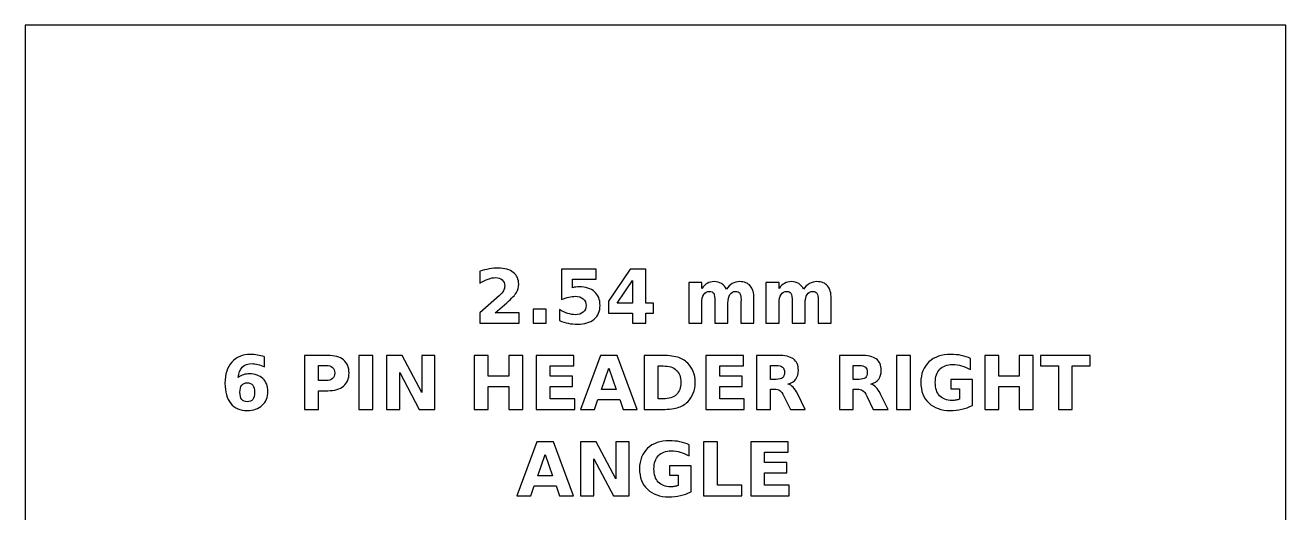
# Model space of a CAD drawing. Header units: centimetres. Extents: x -11.7 to -9.3, y -16.05 to -13.65.
# Drawn here: x -11.7 to -9.3, y -14.578 to -13.65 of the extents above; entities that cross this region are included whole.
import ezdxf

# ---------------------------------------------------------------- set-up
doc = ezdxf.new("R2010")
doc.units = ezdxf.units.CM
doc.header["$MEASUREMENT"] = 0
doc.layers.add('Layer 1', color=7, linetype='Continuous')

msp = doc.modelspace()

# ---------------------------------------------------------------- linework, layer by layer
at = {"layer": 'Layer 1', "color": 7}
msp.add_lwpolyline([(-11.7, -16.05), (-9.3, -16.05), (-9.3, -13.65), (-11.7, -13.65), (-11.7, -16.05)], close=True, dxfattribs=at)
at = {"layer": 'Layer 1', "color": 250}
for points, knots in [([(-10.80503, -14.19727), (-10.80503, -14.19727), (-10.75975, -14.19727), (-10.75975, -14.19727), (-10.75975, -14.19727), (-10.75975, -14.19727), (-10.75975, -14.21677), (-10.75975, -14.21677), (-10.75975, -14.21677), (-10.75975, -14.21677), (-10.83452, -14.21677), (-10.83452, -14.21677), (-10.83452, -14.21677), (-10.83452, -14.21677), (-10.83452, -14.19727), (-10.83452, -14.19727), (-10.83452, -14.19727), (-10.83452, -14.19727), (-10.79696, -14.16414), (-10.79696, -14.16414), (-10.79696, -14.16414), (-10.7936, -14.1611), (-10.79113, -14.15814), (-10.78953, -14.15525), (-10.78953, -14.15525), (-10.78791, -14.15235), (-10.78711, -14.14934), (-10.78711, -14.14621), (-10.78711, -14.14621), (-10.78711, -14.14139), (-10.78873, -14.13751), (-10.79197, -14.13457), (-10.79197, -14.13457), (-10.7952, -14.13163), (-10.7995, -14.13018), (-10.80489, -14.13018), (-10.80489, -14.13018), (-10.80902, -14.13018), (-10.81354, -14.13107), (-10.81846, -14.13283), (-10.81846, -14.13283), (-10.82337, -14.1346), (-10.82864, -14.13723), (-10.83424, -14.14071), (-10.83424, -14.14071), (-10.83424, -14.14071), (-10.83424, -14.11811), (-10.83424, -14.11811), (-10.83424, -14.11811), (-10.82826, -14.11614), (-10.82236, -14.11463), (-10.81653, -14.1136), (-10.81653, -14.1136), (-10.81069, -14.11256), (-10.80498, -14.11204), (-10.79936, -14.11204), (-10.79936, -14.11204), (-10.78706, -14.11204), (-10.77749, -14.11475), (-10.77067, -14.12018), (-10.77067, -14.12018), (-10.76385, -14.12559), (-10.76044, -14.13314), (-10.76044, -14.14285), (-10.76044, -14.14285), (-10.76044, -14.14845), (-10.76189, -14.15367), (-10.76479, -14.15852), (-10.76479, -14.15852), (-10.76768, -14.16336), (-10.77377, -14.16985), (-10.78304, -14.17799), (-10.78304, -14.17799), (-10.78304, -14.17799), (-10.80503, -14.19727), (-10.80503, -14.19727)], [0, 0, 0, 0, 0.0526316, 0.0526316, 0.0526316, 0.0526316, 0.1052632, 0.1052632, 0.1052632, 0.1052632, 0.1578947, 0.1578947, 0.1578947, 0.1578947, 0.2105263, 0.2105263, 0.2105263, 0.2105263, 0.2631579, 0.2631579, 0.2631579, 0.2631579, 0.3157895, 0.3157895, 0.3157895, 0.3157895, 0.3684211, 0.3684211, 0.3684211, 0.3684211, 0.4210526, 0.4210526, 0.4210526, 0.4210526, 0.4736842, 0.4736842, 0.4736842, 0.4736842, 0.5263158, 0.5263158, 0.5263158, 0.5263158, 0.5789474, 0.5789474, 0.5789474, 0.5789474, 0.6315789, 0.6315789, 0.6315789, 0.6315789, 0.6842105, 0.6842105, 0.6842105, 0.6842105, 0.7368421, 0.7368421, 0.7368421, 0.7368421, 0.7894737, 0.7894737, 0.7894737, 0.7894737, 0.8421053, 0.8421053, 0.8421053, 0.8421053, 0.8947368, 0.8947368, 0.8947368, 0.8947368, 0.9473684, 0.9473684, 0.9473684, 0.9473684, 1, 1, 1, 1]), ([(-10.67894, -14.1139), (-10.67894, -14.1139), (-10.613, -14.1139), (-10.613, -14.1139), (-10.613, -14.1139), (-10.613, -14.1139), (-10.613, -14.1334), (-10.613, -14.1334), (-10.613, -14.1334), (-10.613, -14.1334), (-10.6578, -14.1334), (-10.6578, -14.1334), (-10.6578, -14.1334), (-10.6578, -14.1334), (-10.6578, -14.14932), (-10.6578, -14.14932), (-10.6578, -14.14932), (-10.65578, -14.14878), (-10.65375, -14.14836), (-10.65171, -14.14805), (-10.65171, -14.14805), (-10.64966, -14.14774), (-10.64752, -14.1476), (-10.64533, -14.1476), (-10.64533, -14.1476), (-10.63278, -14.1476), (-10.62302, -14.15073), (-10.61603, -14.15701), (-10.61603, -14.15701), (-10.60905, -14.16327), (-10.60557, -14.17201), (-10.60557, -14.18321), (-10.60557, -14.18321), (-10.60557, -14.19433), (-10.60938, -14.20304), (-10.61697, -14.20934), (-10.61697, -14.20934), (-10.62457, -14.21562), (-10.63513, -14.21877), (-10.64863, -14.21877), (-10.64863, -14.21877), (-10.65446, -14.21877), (-10.66025, -14.2182), (-10.66596, -14.21708), (-10.66596, -14.21708), (-10.67168, -14.21595), (-10.67737, -14.21425), (-10.68301, -14.21195), (-10.68301, -14.21195), (-10.68301, -14.21195), (-10.68301, -14.19106), (-10.68301, -14.19106), (-10.68301, -14.19106), (-10.67741, -14.19429), (-10.6721, -14.19669), (-10.66707, -14.19828), (-10.66707, -14.19828), (-10.66203, -14.19991), (-10.65728, -14.20071), (-10.65284, -14.20071), (-10.65284, -14.20071), (-10.64639, -14.20071), (-10.64134, -14.19913), (-10.63764, -14.19598), (-10.63764, -14.19598), (-10.63395, -14.19285), (-10.63209, -14.1886), (-10.63209, -14.18321), (-10.63209, -14.18321), (-10.63209, -14.1778), (-10.63395, -14.17354), (-10.63764, -14.17042), (-10.63764, -14.17042), (-10.64134, -14.16729), (-10.64639, -14.16574), (-10.65284, -14.16574), (-10.65284, -14.16574), (-10.65665, -14.16574), (-10.66072, -14.16623), (-10.66502, -14.16722), (-10.66502, -14.16722), (-10.66935, -14.1682), (-10.67398, -14.16973), (-10.67894, -14.1718), (-10.67894, -14.1718), (-10.67894, -14.1718), (-10.67894, -14.1139), (-10.67894, -14.1139)], [0, 0, 0, 0, 0.0454545, 0.0454545, 0.0454545, 0.0454545, 0.0909091, 0.0909091, 0.0909091, 0.0909091, 0.1363636, 0.1363636, 0.1363636, 0.1363636, 0.1818182, 0.1818182, 0.1818182, 0.1818182, 0.2272727, 0.2272727, 0.2272727, 0.2272727, 0.2727273, 0.2727273, 0.2727273, 0.2727273, 0.3181818, 0.3181818, 0.3181818, 0.3181818, 0.3636364, 0.3636364, 0.3636364, 0.3636364, 0.4090909, 0.4090909, 0.4090909, 0.4090909, 0.4545455, 0.4545455, 0.4545455, 0.4545455, 0.5, 0.5, 0.5, 0.5, 0.5454545, 0.5454545, 0.5454545, 0.5454545, 0.5909091, 0.5909091, 0.5909091, 0.5909091, 0.6363636, 0.6363636, 0.6363636, 0.6363636, 0.6818182, 0.6818182, 0.6818182, 0.6818182, 0.7272727, 0.7272727, 0.7272727, 0.7272727, 0.7727273, 0.7727273, 0.7727273, 0.7727273, 0.8181818, 0.8181818, 0.8181818, 0.8181818, 0.8636364, 0.8636364, 0.8636364, 0.8636364, 0.9090909, 0.9090909, 0.9090909, 0.9090909, 0.9545455, 0.9545455, 0.9545455, 0.9545455, 1, 1, 1, 1]), ([(-10.54816, -14.1139), (-10.54816, -14.1139), (-10.51866, -14.1139), (-10.51866, -14.1139), (-10.51866, -14.1139), (-10.51866, -14.1139), (-10.51866, -14.17881), (-10.51866, -14.17881), (-10.51866, -14.17881), (-10.51866, -14.17881), (-10.50399, -14.17881), (-10.50399, -14.17881), (-10.50399, -14.17881), (-10.50399, -14.17881), (-10.50399, -14.19803), (-10.50399, -14.19803), (-10.50399, -14.19803), (-10.50399, -14.19803), (-10.51866, -14.19803), (-10.51866, -14.19803), (-10.51866, -14.19803), (-10.51866, -14.19803), (-10.51866, -14.21677), (-10.51866, -14.21677), (-10.51866, -14.21677), (-10.51866, -14.21677), (-10.54373, -14.21677), (-10.54373, -14.21677), (-10.54373, -14.21677), (-10.54373, -14.21677), (-10.54373, -14.19803), (-10.54373, -14.19803), (-10.54373, -14.19803), (-10.54373, -14.19803), (-10.58936, -14.19803), (-10.58936, -14.19803), (-10.58936, -14.19803), (-10.58936, -14.19803), (-10.58936, -14.17528), (-10.58936, -14.17528), (-10.58936, -14.17528), (-10.58936, -14.17528), (-10.54816, -14.1139), (-10.54816, -14.1139)], [0, 0, 0, 0, 0.0909091, 0.0909091, 0.0909091, 0.0909091, 0.1818182, 0.1818182, 0.1818182, 0.1818182, 0.2727273, 0.2727273, 0.2727273, 0.2727273, 0.3636364, 0.3636364, 0.3636364, 0.3636364, 0.4545455, 0.4545455, 0.4545455, 0.4545455, 0.5454545, 0.5454545, 0.5454545, 0.5454545, 0.6363636, 0.6363636, 0.6363636, 0.6363636, 0.7272727, 0.7272727, 0.7272727, 0.7272727, 0.8181818, 0.8181818, 0.8181818, 0.8181818, 0.9090909, 0.9090909, 0.9090909, 0.9090909, 1, 1, 1, 1]), ([(-10.54373, -14.13575), (-10.54373, -14.13575), (-10.57283, -14.17881), (-10.57283, -14.17881), (-10.57283, -14.17881), (-10.57283, -14.17881), (-10.54373, -14.17881), (-10.54373, -14.17881), (-10.54373, -14.17881), (-10.54373, -14.17881), (-10.54373, -14.13575), (-10.54373, -14.13575)], [0, 0, 0, 0, 0.3333333, 0.3333333, 0.3333333, 0.3333333, 0.6666667, 0.6666667, 0.6666667, 0.6666667, 1, 1, 1, 1]), ([(-10.36502, -14.15242), (-10.36189, -14.14765), (-10.3582, -14.144), (-10.35389, -14.14151), (-10.35389, -14.14151), (-10.34959, -14.13899), (-10.34489, -14.13775), (-10.33974, -14.13775), (-10.33974, -14.13775), (-10.33087, -14.13775), (-10.32412, -14.14048), (-10.31949, -14.14596), (-10.31949, -14.14596), (-10.31485, -14.15141), (-10.31252, -14.15936), (-10.31252, -14.16978), (-10.31252, -14.16978), (-10.31252, -14.16978), (-10.31252, -14.21677), (-10.31252, -14.21677), (-10.31252, -14.21677), (-10.31252, -14.21677), (-10.33734, -14.21677), (-10.33734, -14.21677), (-10.33734, -14.21677), (-10.33734, -14.21677), (-10.33734, -14.17653), (-10.33734, -14.17653), (-10.33734, -14.17653), (-10.33729, -14.17594), (-10.33727, -14.17533), (-10.33724, -14.17467), (-10.33724, -14.17467), (-10.33722, -14.17404), (-10.3372, -14.17312), (-10.3372, -14.17192), (-10.3372, -14.17192), (-10.3372, -14.16646), (-10.33799, -14.16249), (-10.33962, -14.16004), (-10.33962, -14.16004), (-10.34122, -14.15757), (-10.3438, -14.15635), (-10.34738, -14.15635), (-10.34738, -14.15635), (-10.35208, -14.15635), (-10.35568, -14.15828), (-10.35824, -14.16214), (-10.35824, -14.16214), (-10.36078, -14.16599), (-10.3621, -14.17157), (-10.3622, -14.17888), (-10.3622, -14.17888), (-10.3622, -14.17888), (-10.3622, -14.21677), (-10.3622, -14.21677), (-10.3622, -14.21677), (-10.3622, -14.21677), (-10.38701, -14.21677), (-10.38701, -14.21677), (-10.38701, -14.21677), (-10.38701, -14.21677), (-10.38701, -14.17653), (-10.38701, -14.17653), (-10.38701, -14.17653), (-10.38701, -14.16799), (-10.38774, -14.16249), (-10.38922, -14.16004), (-10.38922, -14.16004), (-10.39068, -14.15757), (-10.39329, -14.15635), (-10.39705, -14.15635), (-10.39705, -14.15635), (-10.4018, -14.15635), (-10.40545, -14.1583), (-10.40801, -14.16218), (-10.40801, -14.16218), (-10.41057, -14.16606), (-10.41187, -14.17159), (-10.41187, -14.17881), (-10.41187, -14.17881), (-10.41187, -14.17881), (-10.41187, -14.21677), (-10.41187, -14.21677), (-10.41187, -14.21677), (-10.41187, -14.21677), (-10.43668, -14.21677), (-10.43668, -14.21677), (-10.43668, -14.21677), (-10.43668, -14.21677), (-10.43668, -14.13961), (-10.43668, -14.13961), (-10.43668, -14.13961), (-10.43668, -14.13961), (-10.41187, -14.13961), (-10.41187, -14.13961), (-10.41187, -14.13961), (-10.41187, -14.13961), (-10.41187, -14.15092), (-10.41187, -14.15092), (-10.41187, -14.15092), (-10.40883, -14.14654), (-10.40535, -14.14328), (-10.40142, -14.14106), (-10.40142, -14.14106), (-10.3975, -14.13885), (-10.39317, -14.13775), (-10.38844, -14.13775), (-10.38844, -14.13775), (-10.38313, -14.13775), (-10.3784, -14.13904), (-10.37433, -14.14161), (-10.37433, -14.14161), (-10.37024, -14.14419), (-10.36713, -14.14779), (-10.36502, -14.15242)], [0, 0, 0, 0, 0.0344828, 0.0344828, 0.0344828, 0.0344828, 0.0689655, 0.0689655, 0.0689655, 0.0689655, 0.1034483, 0.1034483, 0.1034483, 0.1034483, 0.137931, 0.137931, 0.137931, 0.137931, 0.1724138, 0.1724138, 0.1724138, 0.1724138, 0.2068966, 0.2068966, 0.2068966, 0.2068966, 0.2413793, 0.2413793, 0.2413793, 0.2413793, 0.2758621, 0.2758621, 0.2758621, 0.2758621, 0.3103448, 0.3103448, 0.3103448, 0.3103448, 0.3448276, 0.3448276, 0.3448276, 0.3448276, 0.3793103, 0.3793103, 0.3793103, 0.3793103, 0.4137931, 0.4137931, 0.4137931, 0.4137931, 0.4482759, 0.4482759, 0.4482759, 0.4482759, 0.4827586, 0.4827586, 0.4827586, 0.4827586, 0.5172414, 0.5172414, 0.5172414, 0.5172414, 0.5517241, 0.5517241, 0.5517241, 0.5517241, 0.5862069, 0.5862069, 0.5862069, 0.5862069, 0.6206897, 0.6206897, 0.6206897, 0.6206897, 0.6551724, 0.6551724, 0.6551724, 0.6551724, 0.6896552, 0.6896552, 0.6896552, 0.6896552, 0.7241379, 0.7241379, 0.7241379, 0.7241379, 0.7586207, 0.7586207, 0.7586207, 0.7586207, 0.7931034, 0.7931034, 0.7931034, 0.7931034, 0.8275862, 0.8275862, 0.8275862, 0.8275862, 0.862069, 0.862069, 0.862069, 0.862069, 0.8965517, 0.8965517, 0.8965517, 0.8965517, 0.9310345, 0.9310345, 0.9310345, 0.9310345, 0.9655172, 0.9655172, 0.9655172, 0.9655172, 1, 1, 1, 1]), ([(-10.21798, -14.15242), (-10.21485, -14.14765), (-10.21116, -14.144), (-10.20685, -14.14151), (-10.20685, -14.14151), (-10.20255, -14.13899), (-10.19785, -14.13775), (-10.1927, -14.13775), (-10.1927, -14.13775), (-10.18383, -14.13775), (-10.17708, -14.14048), (-10.17245, -14.14596), (-10.17245, -14.14596), (-10.16781, -14.15141), (-10.16548, -14.15936), (-10.16548, -14.16978), (-10.16548, -14.16978), (-10.16548, -14.16978), (-10.16548, -14.21677), (-10.16548, -14.21677), (-10.16548, -14.21677), (-10.16548, -14.21677), (-10.1903, -14.21677), (-10.1903, -14.21677), (-10.1903, -14.21677), (-10.1903, -14.21677), (-10.1903, -14.17653), (-10.1903, -14.17653), (-10.1903, -14.17653), (-10.19025, -14.17594), (-10.19023, -14.17533), (-10.1902, -14.17467), (-10.1902, -14.17467), (-10.19018, -14.17404), (-10.19016, -14.17312), (-10.19016, -14.17192), (-10.19016, -14.17192), (-10.19016, -14.16646), (-10.19095, -14.16249), (-10.19258, -14.16004), (-10.19258, -14.16004), (-10.19418, -14.15757), (-10.19676, -14.15635), (-10.20034, -14.15635), (-10.20034, -14.15635), (-10.20504, -14.15635), (-10.20864, -14.15828), (-10.2112, -14.16214), (-10.2112, -14.16214), (-10.21374, -14.16599), (-10.21506, -14.17157), (-10.21516, -14.17888), (-10.21516, -14.17888), (-10.21516, -14.17888), (-10.21516, -14.21677), (-10.21516, -14.21677), (-10.21516, -14.21677), (-10.21516, -14.21677), (-10.23997, -14.21677), (-10.23997, -14.21677), (-10.23997, -14.21677), (-10.23997, -14.21677), (-10.23997, -14.17653), (-10.23997, -14.17653), (-10.23997, -14.17653), (-10.23997, -14.16799), (-10.2407, -14.16249), (-10.24218, -14.16004), (-10.24218, -14.16004), (-10.24364, -14.15757), (-10.24625, -14.15635), (-10.25001, -14.15635), (-10.25001, -14.15635), (-10.25476, -14.15635), (-10.25841, -14.1583), (-10.26097, -14.16218), (-10.26097, -14.16218), (-10.26353, -14.16606), (-10.26483, -14.17159), (-10.26483, -14.17881), (-10.26483, -14.17881), (-10.26483, -14.17881), (-10.26483, -14.21677), (-10.26483, -14.21677), (-10.26483, -14.21677), (-10.26483, -14.21677), (-10.28964, -14.21677), (-10.28964, -14.21677), (-10.28964, -14.21677), (-10.28964, -14.21677), (-10.28964, -14.13961), (-10.28964, -14.13961), (-10.28964, -14.13961), (-10.28964, -14.13961), (-10.26483, -14.13961), (-10.26483, -14.13961), (-10.26483, -14.13961), (-10.26483, -14.13961), (-10.26483, -14.15092), (-10.26483, -14.15092), (-10.26483, -14.15092), (-10.26179, -14.14654), (-10.25831, -14.14328), (-10.25438, -14.14106), (-10.25438, -14.14106), (-10.25046, -14.13885), (-10.24613, -14.13775), (-10.2414, -14.13775), (-10.2414, -14.13775), (-10.23609, -14.13775), (-10.23136, -14.13904), (-10.22729, -14.14161), (-10.22729, -14.14161), (-10.2232, -14.14419), (-10.22009, -14.14779), (-10.21798, -14.15242)], [0, 0, 0, 0, 0.0344828, 0.0344828, 0.0344828, 0.0344828, 0.0689655, 0.0689655, 0.0689655, 0.0689655, 0.1034483, 0.1034483, 0.1034483, 0.1034483, 0.137931, 0.137931, 0.137931, 0.137931, 0.1724138, 0.1724138, 0.1724138, 0.1724138, 0.2068966, 0.2068966, 0.2068966, 0.2068966, 0.2413793, 0.2413793, 0.2413793, 0.2413793, 0.2758621, 0.2758621, 0.2758621, 0.2758621, 0.3103448, 0.3103448, 0.3103448, 0.3103448, 0.3448276, 0.3448276, 0.3448276, 0.3448276, 0.3793103, 0.3793103, 0.3793103, 0.3793103, 0.4137931, 0.4137931, 0.4137931, 0.4137931, 0.4482759, 0.4482759, 0.4482759, 0.4482759, 0.4827586, 0.4827586, 0.4827586, 0.4827586, 0.5172414, 0.5172414, 0.5172414, 0.5172414, 0.5517241, 0.5517241, 0.5517241, 0.5517241, 0.5862069, 0.5862069, 0.5862069, 0.5862069, 0.6206897, 0.6206897, 0.6206897, 0.6206897, 0.6551724, 0.6551724, 0.6551724, 0.6551724, 0.6896552, 0.6896552, 0.6896552, 0.6896552, 0.7241379, 0.7241379, 0.7241379, 0.7241379, 0.7586207, 0.7586207, 0.7586207, 0.7586207, 0.7931034, 0.7931034, 0.7931034, 0.7931034, 0.8275862, 0.8275862, 0.8275862, 0.8275862, 0.862069, 0.862069, 0.862069, 0.862069, 0.8965517, 0.8965517, 0.8965517, 0.8965517, 0.9310345, 0.9310345, 0.9310345, 0.9310345, 0.9655172, 0.9655172, 0.9655172, 0.9655172, 1, 1, 1, 1]), ([(-10.73311, -14.1901), (-10.73311, -14.1901), (-10.70829, -14.1901), (-10.70829, -14.1901), (-10.70829, -14.1901), (-10.70829, -14.1901), (-10.70829, -14.21677), (-10.70829, -14.21677), (-10.70829, -14.21677), (-10.70829, -14.21677), (-10.73311, -14.21677), (-10.73311, -14.21677), (-10.73311, -14.21677), (-10.73311, -14.21677), (-10.73311, -14.1901), (-10.73311, -14.1901)], [0, 0, 0, 0, 0.25, 0.25, 0.25, 0.25, 0.5, 0.5, 0.5, 0.5, 0.75, 0.75, 0.75, 0.75, 1, 1, 1, 1]), ([(-11.24455, -14.28083), (-11.24455, -14.28083), (-11.24455, -14.29986), (-11.24455, -14.29986), (-11.24455, -14.29986), (-11.24892, -14.29779), (-11.25301, -14.29626), (-11.25687, -14.29527), (-11.25687, -14.29527), (-11.26073, -14.29428), (-11.26451, -14.29379), (-11.26818, -14.29379), (-11.26818, -14.29379), (-11.27609, -14.29379), (-11.28222, -14.29598), (-11.28664, -14.30038), (-11.28664, -14.30038), (-11.29104, -14.30475), (-11.29363, -14.31126), (-11.29436, -14.3199), (-11.29436, -14.3199), (-11.29133, -14.31766), (-11.28803, -14.31597), (-11.2845, -14.31484), (-11.2845, -14.31484), (-11.28098, -14.31371), (-11.27712, -14.31315), (-11.27293, -14.31315), (-11.27293, -14.31315), (-11.26242, -14.31315), (-11.25393, -14.31623), (-11.24749, -14.32239), (-11.24749, -14.32239), (-11.24102, -14.32853), (-11.2378, -14.33659), (-11.2378, -14.34657), (-11.2378, -14.34657), (-11.2378, -14.3576), (-11.2414, -14.36642), (-11.24862, -14.37307), (-11.24862, -14.37307), (-11.25581, -14.3797), (-11.2655, -14.38302), (-11.27761, -14.38302), (-11.27761, -14.38302), (-11.29097, -14.38302), (-11.30132, -14.3785), (-11.30866, -14.36947), (-11.30866, -14.36947), (-11.31597, -14.36046), (-11.31964, -14.34765), (-11.31964, -14.33107), (-11.31964, -14.33107), (-11.31964, -14.31409), (-11.31536, -14.30073), (-11.3068, -14.29102), (-11.3068, -14.29102), (-11.29822, -14.2813), (-11.28648, -14.27643), (-11.27155, -14.27643), (-11.27155, -14.27643), (-11.26682, -14.27643), (-11.26223, -14.27681), (-11.25776, -14.27754), (-11.25776, -14.27754), (-11.25332, -14.27827), (-11.24892, -14.27937), (-11.24455, -14.28083)], [0, 0, 0, 0, 0.0588235, 0.0588235, 0.0588235, 0.0588235, 0.1176471, 0.1176471, 0.1176471, 0.1176471, 0.1764706, 0.1764706, 0.1764706, 0.1764706, 0.2352941, 0.2352941, 0.2352941, 0.2352941, 0.2941176, 0.2941176, 0.2941176, 0.2941176, 0.3529412, 0.3529412, 0.3529412, 0.3529412, 0.4117647, 0.4117647, 0.4117647, 0.4117647, 0.4705882, 0.4705882, 0.4705882, 0.4705882, 0.5294118, 0.5294118, 0.5294118, 0.5294118, 0.5882353, 0.5882353, 0.5882353, 0.5882353, 0.6470588, 0.6470588, 0.6470588, 0.6470588, 0.7058824, 0.7058824, 0.7058824, 0.7058824, 0.7647059, 0.7647059, 0.7647059, 0.7647059, 0.8235294, 0.8235294, 0.8235294, 0.8235294, 0.8823529, 0.8823529, 0.8823529, 0.8823529, 0.9411765, 0.9411765, 0.9411765, 0.9411765, 1, 1, 1, 1]), ([(-11.16811, -14.27815), (-11.16811, -14.27815), (-11.12409, -14.27815), (-11.12409, -14.27815), (-11.12409, -14.27815), (-11.11099, -14.27815), (-11.10094, -14.28107), (-11.09393, -14.28688), (-11.09393, -14.28688), (-11.08693, -14.29269), (-11.08342, -14.30096), (-11.08342, -14.31171), (-11.08342, -14.31171), (-11.08342, -14.32248), (-11.08693, -14.33078), (-11.09393, -14.33659), (-11.09393, -14.33659), (-11.10094, -14.3424), (-11.11099, -14.34532), (-11.12409, -14.34532), (-11.12409, -14.34532), (-11.12409, -14.34532), (-11.14158, -14.34532), (-11.14158, -14.34532), (-11.14158, -14.34532), (-11.14158, -14.34532), (-11.14158, -14.38102), (-11.14158, -14.38102), (-11.14158, -14.38102), (-11.14158, -14.38102), (-11.16811, -14.38102), (-11.16811, -14.38102), (-11.16811, -14.38102), (-11.16811, -14.38102), (-11.16811, -14.27815), (-11.16811, -14.27815)], [0, 0, 0, 0, 0.1111111, 0.1111111, 0.1111111, 0.1111111, 0.2222222, 0.2222222, 0.2222222, 0.2222222, 0.3333333, 0.3333333, 0.3333333, 0.3333333, 0.4444444, 0.4444444, 0.4444444, 0.4444444, 0.5555556, 0.5555556, 0.5555556, 0.5555556, 0.6666667, 0.6666667, 0.6666667, 0.6666667, 0.7777778, 0.7777778, 0.7777778, 0.7777778, 0.8888889, 0.8888889, 0.8888889, 0.8888889, 1, 1, 1, 1]), ([(-11.0647, -14.27815), (-11.0647, -14.27815), (-11.03817, -14.27815), (-11.03817, -14.27815), (-11.03817, -14.27815), (-11.03817, -14.27815), (-11.03817, -14.38102), (-11.03817, -14.38102), (-11.03817, -14.38102), (-11.03817, -14.38102), (-11.0647, -14.38102), (-11.0647, -14.38102), (-11.0647, -14.38102), (-11.0647, -14.38102), (-11.0647, -14.27815), (-11.0647, -14.27815)], [0, 0, 0, 0, 0.25, 0.25, 0.25, 0.25, 0.5, 0.5, 0.5, 0.5, 0.75, 0.75, 0.75, 0.75, 1, 1, 1, 1]), ([(-11.01221, -14.27815), (-11.01221, -14.27815), (-10.98258, -14.27815), (-10.98258, -14.27815), (-10.98258, -14.27815), (-10.98258, -14.27815), (-10.94516, -14.34871), (-10.94516, -14.34871), (-10.94516, -14.34871), (-10.94516, -14.34871), (-10.94516, -14.27815), (-10.94516, -14.27815), (-10.94516, -14.27815), (-10.94516, -14.27815), (-10.92002, -14.27815), (-10.92002, -14.27815), (-10.92002, -14.27815), (-10.92002, -14.27815), (-10.92002, -14.38102), (-10.92002, -14.38102), (-10.92002, -14.38102), (-10.92002, -14.38102), (-10.94965, -14.38102), (-10.94965, -14.38102), (-10.94965, -14.38102), (-10.94965, -14.38102), (-10.98707, -14.31046), (-10.98707, -14.31046), (-10.98707, -14.31046), (-10.98707, -14.31046), (-10.98707, -14.38102), (-10.98707, -14.38102), (-10.98707, -14.38102), (-10.98707, -14.38102), (-11.01221, -14.38102), (-11.01221, -14.38102), (-11.01221, -14.38102), (-11.01221, -14.38102), (-11.01221, -14.27815), (-11.01221, -14.27815)], [0, 0, 0, 0, 0.1, 0.1, 0.1, 0.1, 0.2, 0.2, 0.2, 0.2, 0.3, 0.3, 0.3, 0.3, 0.4, 0.4, 0.4, 0.4, 0.5, 0.5, 0.5, 0.5, 0.6, 0.6, 0.6, 0.6, 0.7, 0.7, 0.7, 0.7, 0.8, 0.8, 0.8, 0.8, 0.9, 0.9, 0.9, 0.9, 1, 1, 1, 1]), ([(-10.84499, -14.27815), (-10.84499, -14.27815), (-10.81846, -14.27815), (-10.81846, -14.27815), (-10.81846, -14.27815), (-10.81846, -14.27815), (-10.81846, -14.31736), (-10.81846, -14.31736), (-10.81846, -14.31736), (-10.81846, -14.31736), (-10.77933, -14.31736), (-10.77933, -14.31736), (-10.77933, -14.31736), (-10.77933, -14.31736), (-10.77933, -14.27815), (-10.77933, -14.27815), (-10.77933, -14.27815), (-10.77933, -14.27815), (-10.7528, -14.27815), (-10.7528, -14.27815), (-10.7528, -14.27815), (-10.7528, -14.27815), (-10.7528, -14.38102), (-10.7528, -14.38102), (-10.7528, -14.38102), (-10.7528, -14.38102), (-10.77933, -14.38102), (-10.77933, -14.38102), (-10.77933, -14.38102), (-10.77933, -14.38102), (-10.77933, -14.33742), (-10.77933, -14.33742), (-10.77933, -14.33742), (-10.77933, -14.33742), (-10.81846, -14.33742), (-10.81846, -14.33742), (-10.81846, -14.33742), (-10.81846, -14.33742), (-10.81846, -14.38102), (-10.81846, -14.38102), (-10.81846, -14.38102), (-10.81846, -14.38102), (-10.84499, -14.38102), (-10.84499, -14.38102), (-10.84499, -14.38102), (-10.84499, -14.38102), (-10.84499, -14.27815), (-10.84499, -14.27815)], [0, 0, 0, 0, 0.0833333, 0.0833333, 0.0833333, 0.0833333, 0.1666667, 0.1666667, 0.1666667, 0.1666667, 0.25, 0.25, 0.25, 0.25, 0.3333333, 0.3333333, 0.3333333, 0.3333333, 0.4166667, 0.4166667, 0.4166667, 0.4166667, 0.5, 0.5, 0.5, 0.5, 0.5833333, 0.5833333, 0.5833333, 0.5833333, 0.6666667, 0.6666667, 0.6666667, 0.6666667, 0.75, 0.75, 0.75, 0.75, 0.8333333, 0.8333333, 0.8333333, 0.8333333, 0.9166667, 0.9166667, 0.9166667, 0.9166667, 1, 1, 1, 1]), ([(-10.7269, -14.27815), (-10.7269, -14.27815), (-10.65531, -14.27815), (-10.65531, -14.27815), (-10.65531, -14.27815), (-10.65531, -14.27815), (-10.65531, -14.29821), (-10.65531, -14.29821), (-10.65531, -14.29821), (-10.65531, -14.29821), (-10.70037, -14.29821), (-10.70037, -14.29821), (-10.70037, -14.29821), (-10.70037, -14.29821), (-10.70037, -14.31736), (-10.70037, -14.31736), (-10.70037, -14.31736), (-10.70037, -14.31736), (-10.65802, -14.31736), (-10.65802, -14.31736), (-10.65802, -14.31736), (-10.65802, -14.31736), (-10.65802, -14.33742), (-10.65802, -14.33742), (-10.65802, -14.33742), (-10.65802, -14.33742), (-10.70037, -14.33742), (-10.70037, -14.33742), (-10.70037, -14.33742), (-10.70037, -14.33742), (-10.70037, -14.36096), (-10.70037, -14.36096), (-10.70037, -14.36096), (-10.70037, -14.36096), (-10.65381, -14.36096), (-10.65381, -14.36096), (-10.65381, -14.36096), (-10.65381, -14.36096), (-10.65381, -14.38102), (-10.65381, -14.38102), (-10.65381, -14.38102), (-10.65381, -14.38102), (-10.7269, -14.38102), (-10.7269, -14.38102), (-10.7269, -14.38102), (-10.7269, -14.38102), (-10.7269, -14.27815), (-10.7269, -14.27815)], [0, 0, 0, 0, 0.0833333, 0.0833333, 0.0833333, 0.0833333, 0.1666667, 0.1666667, 0.1666667, 0.1666667, 0.25, 0.25, 0.25, 0.25, 0.3333333, 0.3333333, 0.3333333, 0.3333333, 0.4166667, 0.4166667, 0.4166667, 0.4166667, 0.5, 0.5, 0.5, 0.5, 0.5833333, 0.5833333, 0.5833333, 0.5833333, 0.6666667, 0.6666667, 0.6666667, 0.6666667, 0.75, 0.75, 0.75, 0.75, 0.8333333, 0.8333333, 0.8333333, 0.8333333, 0.9166667, 0.9166667, 0.9166667, 0.9166667, 1, 1, 1, 1]), ([(-10.56808, -14.3623), (-10.56808, -14.3623), (-10.60957, -14.3623), (-10.60957, -14.3623), (-10.60957, -14.3623), (-10.60957, -14.3623), (-10.61611, -14.38102), (-10.61611, -14.38102), (-10.61611, -14.38102), (-10.61611, -14.38102), (-10.64278, -14.38102), (-10.64278, -14.38102), (-10.64278, -14.38102), (-10.64278, -14.38102), (-10.60468, -14.27815), (-10.60468, -14.27815), (-10.60468, -14.27815), (-10.60468, -14.27815), (-10.57305, -14.27815), (-10.57305, -14.27815), (-10.57305, -14.27815), (-10.57305, -14.27815), (-10.53495, -14.38102), (-10.53495, -14.38102), (-10.53495, -14.38102), (-10.53495, -14.38102), (-10.56162, -14.38102), (-10.56162, -14.38102), (-10.56162, -14.38102), (-10.56162, -14.38102), (-10.56808, -14.3623), (-10.56808, -14.3623)], [0, 0, 0, 0, 0.125, 0.125, 0.125, 0.125, 0.25, 0.25, 0.25, 0.25, 0.375, 0.375, 0.375, 0.375, 0.5, 0.5, 0.5, 0.5, 0.625, 0.625, 0.625, 0.625, 0.75, 0.75, 0.75, 0.75, 0.875, 0.875, 0.875, 0.875, 1, 1, 1, 1]), ([(-10.52128, -14.27815), (-10.52128, -14.27815), (-10.49329, -14.27815), (-10.49329, -14.27815), (-10.49329, -14.27815), (-10.47768, -14.27815), (-10.46606, -14.27926), (-10.45842, -14.28149), (-10.45842, -14.28149), (-10.45077, -14.28372), (-10.44421, -14.28749), (-10.43873, -14.29283), (-10.43873, -14.29283), (-10.43391, -14.29746), (-10.43034, -14.30282), (-10.42798, -14.30889), (-10.42798, -14.30889), (-10.42566, -14.31493), (-10.42448, -14.3218), (-10.42448, -14.32949), (-10.42448, -14.32949), (-10.42448, -14.33725), (-10.42566, -14.34417), (-10.42798, -14.35026), (-10.42798, -14.35026), (-10.43034, -14.35635), (-10.43391, -14.36171), (-10.43873, -14.36634), (-10.43873, -14.36634), (-10.44426, -14.37168), (-10.45087, -14.37545), (-10.45858, -14.37768), (-10.45858, -14.37768), (-10.4663, -14.37991), (-10.47787, -14.38102), (-10.49329, -14.38102), (-10.49329, -14.38102), (-10.49329, -14.38102), (-10.52128, -14.38102), (-10.52128, -14.38102), (-10.52128, -14.38102), (-10.52128, -14.38102), (-10.52128, -14.27815), (-10.52128, -14.27815)], [0, 0, 0, 0, 0.0909091, 0.0909091, 0.0909091, 0.0909091, 0.1818182, 0.1818182, 0.1818182, 0.1818182, 0.2727273, 0.2727273, 0.2727273, 0.2727273, 0.3636364, 0.3636364, 0.3636364, 0.3636364, 0.4545455, 0.4545455, 0.4545455, 0.4545455, 0.5454545, 0.5454545, 0.5454545, 0.5454545, 0.6363636, 0.6363636, 0.6363636, 0.6363636, 0.7272727, 0.7272727, 0.7272727, 0.7272727, 0.8181818, 0.8181818, 0.8181818, 0.8181818, 0.9090909, 0.9090909, 0.9090909, 0.9090909, 1, 1, 1, 1]), ([(-10.40416, -14.27815), (-10.40416, -14.27815), (-10.33257, -14.27815), (-10.33257, -14.27815), (-10.33257, -14.27815), (-10.33257, -14.27815), (-10.33257, -14.29821), (-10.33257, -14.29821), (-10.33257, -14.29821), (-10.33257, -14.29821), (-10.37763, -14.29821), (-10.37763, -14.29821), (-10.37763, -14.29821), (-10.37763, -14.29821), (-10.37763, -14.31736), (-10.37763, -14.31736), (-10.37763, -14.31736), (-10.37763, -14.31736), (-10.33528, -14.31736), (-10.33528, -14.31736), (-10.33528, -14.31736), (-10.33528, -14.31736), (-10.33528, -14.33742), (-10.33528, -14.33742), (-10.33528, -14.33742), (-10.33528, -14.33742), (-10.37763, -14.33742), (-10.37763, -14.33742), (-10.37763, -14.33742), (-10.37763, -14.33742), (-10.37763, -14.36096), (-10.37763, -14.36096), (-10.37763, -14.36096), (-10.37763, -14.36096), (-10.33107, -14.36096), (-10.33107, -14.36096), (-10.33107, -14.36096), (-10.33107, -14.36096), (-10.33107, -14.38102), (-10.33107, -14.38102), (-10.33107, -14.38102), (-10.33107, -14.38102), (-10.40416, -14.38102), (-10.40416, -14.38102), (-10.40416, -14.38102), (-10.40416, -14.38102), (-10.40416, -14.27815), (-10.40416, -14.27815)], [0, 0, 0, 0, 0.0833333, 0.0833333, 0.0833333, 0.0833333, 0.1666667, 0.1666667, 0.1666667, 0.1666667, 0.25, 0.25, 0.25, 0.25, 0.3333333, 0.3333333, 0.3333333, 0.3333333, 0.4166667, 0.4166667, 0.4166667, 0.4166667, 0.5, 0.5, 0.5, 0.5, 0.5833333, 0.5833333, 0.5833333, 0.5833333, 0.6666667, 0.6666667, 0.6666667, 0.6666667, 0.75, 0.75, 0.75, 0.75, 0.8333333, 0.8333333, 0.8333333, 0.8333333, 0.9166667, 0.9166667, 0.9166667, 0.9166667, 1, 1, 1, 1]), ([(-10.28123, -14.3421), (-10.28123, -14.3421), (-10.28123, -14.38102), (-10.28123, -14.38102), (-10.28123, -14.38102), (-10.28123, -14.38102), (-10.30776, -14.38102), (-10.30776, -14.38102), (-10.30776, -14.38102), (-10.30776, -14.38102), (-10.30776, -14.27815), (-10.30776, -14.27815), (-10.30776, -14.27815), (-10.30776, -14.27815), (-10.26724, -14.27815), (-10.26724, -14.27815), (-10.26724, -14.27815), (-10.25369, -14.27815), (-10.24374, -14.28043), (-10.23744, -14.28497), (-10.23744, -14.28497), (-10.23112, -14.28951), (-10.22796, -14.29671), (-10.22796, -14.30654), (-10.22796, -14.30654), (-10.22796, -14.31333), (-10.22961, -14.31893), (-10.23288, -14.32328), (-10.23288, -14.32328), (-10.23617, -14.32766), (-10.24113, -14.33088), (-10.24774, -14.33293), (-10.24774, -14.33293), (-10.24412, -14.33377), (-10.24085, -14.33563), (-10.23798, -14.33855), (-10.23798, -14.33855), (-10.23511, -14.34146), (-10.23222, -14.34588), (-10.22928, -14.35181), (-10.22928, -14.35181), (-10.22928, -14.35181), (-10.21486, -14.38102), (-10.21486, -14.38102), (-10.21486, -14.38102), (-10.21486, -14.38102), (-10.24313, -14.38102), (-10.24313, -14.38102), (-10.24313, -14.38102), (-10.24313, -14.38102), (-10.25567, -14.35546), (-10.25567, -14.35546), (-10.25567, -14.35546), (-10.25818, -14.35033), (-10.26075, -14.3468), (-10.26336, -14.34492), (-10.26336, -14.34492), (-10.26595, -14.34304), (-10.2694, -14.3421), (-10.27373, -14.3421), (-10.27373, -14.3421), (-10.27373, -14.3421), (-10.28123, -14.3421), (-10.28123, -14.3421)], [0, 0, 0, 0, 0.0625, 0.0625, 0.0625, 0.0625, 0.125, 0.125, 0.125, 0.125, 0.1875, 0.1875, 0.1875, 0.1875, 0.25, 0.25, 0.25, 0.25, 0.3125, 0.3125, 0.3125, 0.3125, 0.375, 0.375, 0.375, 0.375, 0.4375, 0.4375, 0.4375, 0.4375, 0.5, 0.5, 0.5, 0.5, 0.5625, 0.5625, 0.5625, 0.5625, 0.625, 0.625, 0.625, 0.625, 0.6875, 0.6875, 0.6875, 0.6875, 0.75, 0.75, 0.75, 0.75, 0.8125, 0.8125, 0.8125, 0.8125, 0.875, 0.875, 0.875, 0.875, 0.9375, 0.9375, 0.9375, 0.9375, 1, 1, 1, 1]), ([(-10.12345, -14.3421), (-10.12345, -14.3421), (-10.12345, -14.38102), (-10.12345, -14.38102), (-10.12345, -14.38102), (-10.12345, -14.38102), (-10.14998, -14.38102), (-10.14998, -14.38102), (-10.14998, -14.38102), (-10.14998, -14.38102), (-10.14998, -14.27815), (-10.14998, -14.27815), (-10.14998, -14.27815), (-10.14998, -14.27815), (-10.10946, -14.27815), (-10.10946, -14.27815), (-10.10946, -14.27815), (-10.09591, -14.27815), (-10.08596, -14.28043), (-10.07966, -14.28497), (-10.07966, -14.28497), (-10.07334, -14.28951), (-10.07018, -14.29671), (-10.07018, -14.30654), (-10.07018, -14.30654), (-10.07018, -14.31333), (-10.07183, -14.31893), (-10.0751, -14.32328), (-10.0751, -14.32328), (-10.07839, -14.32766), (-10.08335, -14.33088), (-10.08996, -14.33293), (-10.08996, -14.33293), (-10.08634, -14.33377), (-10.08307, -14.33563), (-10.0802, -14.33855), (-10.0802, -14.33855), (-10.07733, -14.34146), (-10.07444, -14.34588), (-10.0715, -14.35181), (-10.0715, -14.35181), (-10.0715, -14.35181), (-10.05708, -14.38102), (-10.05708, -14.38102), (-10.05708, -14.38102), (-10.05708, -14.38102), (-10.08535, -14.38102), (-10.08535, -14.38102), (-10.08535, -14.38102), (-10.08535, -14.38102), (-10.09789, -14.35546), (-10.09789, -14.35546), (-10.09789, -14.35546), (-10.1004, -14.35033), (-10.10297, -14.3468), (-10.10558, -14.34492), (-10.10558, -14.34492), (-10.10817, -14.34304), (-10.11162, -14.3421), (-10.11595, -14.3421), (-10.11595, -14.3421), (-10.11595, -14.3421), (-10.12345, -14.3421), (-10.12345, -14.3421)], [0, 0, 0, 0, 0.0625, 0.0625, 0.0625, 0.0625, 0.125, 0.125, 0.125, 0.125, 0.1875, 0.1875, 0.1875, 0.1875, 0.25, 0.25, 0.25, 0.25, 0.3125, 0.3125, 0.3125, 0.3125, 0.375, 0.375, 0.375, 0.375, 0.4375, 0.4375, 0.4375, 0.4375, 0.5, 0.5, 0.5, 0.5, 0.5625, 0.5625, 0.5625, 0.5625, 0.625, 0.625, 0.625, 0.625, 0.6875, 0.6875, 0.6875, 0.6875, 0.75, 0.75, 0.75, 0.75, 0.8125, 0.8125, 0.8125, 0.8125, 0.875, 0.875, 0.875, 0.875, 0.9375, 0.9375, 0.9375, 0.9375, 1, 1, 1, 1]), ([(-10.04133, -14.27815), (-10.04133, -14.27815), (-10.0148, -14.27815), (-10.0148, -14.27815), (-10.0148, -14.27815), (-10.0148, -14.27815), (-10.0148, -14.38102), (-10.0148, -14.38102), (-10.0148, -14.38102), (-10.0148, -14.38102), (-10.04133, -14.38102), (-10.04133, -14.38102), (-10.04133, -14.38102), (-10.04133, -14.38102), (-10.04133, -14.27815), (-10.04133, -14.27815)], [0, 0, 0, 0, 0.25, 0.25, 0.25, 0.25, 0.5, 0.5, 0.5, 0.5, 0.75, 0.75, 0.75, 0.75, 1, 1, 1, 1]), ([(-9.89637, -14.37338), (-9.90298, -14.3766), (-9.90984, -14.379), (-9.91697, -14.38062), (-9.91697, -14.38062), (-9.9241, -14.38222), (-9.93143, -14.38302), (-9.93903, -14.38302), (-9.93903, -14.38302), (-9.95615, -14.38302), (-9.96972, -14.37822), (-9.97974, -14.36865), (-9.97974, -14.36865), (-9.98976, -14.35908), (-9.99477, -14.3461), (-9.99477, -14.32968), (-9.99477, -14.32968), (-9.99477, -14.3131), (-9.98966, -14.30007), (-9.97948, -14.29054), (-9.97948, -14.29054), (-9.96927, -14.28104), (-9.9553, -14.27629), (-9.93757, -14.27629), (-9.93757, -14.27629), (-9.93073, -14.27629), (-9.92417, -14.27693), (-9.91789, -14.27822), (-9.91789, -14.27822), (-9.91163, -14.27951), (-9.9057, -14.28142), (-9.90015, -14.28394), (-9.90015, -14.28394), (-9.90015, -14.28394), (-9.90015, -14.30522), (-9.90015, -14.30522), (-9.90015, -14.30522), (-9.90589, -14.30195), (-9.91161, -14.29953), (-9.91728, -14.29793), (-9.91728, -14.29793), (-9.92294, -14.29631), (-9.92863, -14.29551), (-9.93433, -14.29551), (-9.93433, -14.29551), (-9.94491, -14.29551), (-9.95305, -14.29847), (-9.95876, -14.30437), (-9.95876, -14.30437), (-9.96448, -14.31028), (-9.96735, -14.31872), (-9.96735, -14.32968), (-9.96735, -14.32968), (-9.96735, -14.34057), (-9.96459, -14.34899), (-9.95907, -14.35491), (-9.95907, -14.35491), (-9.95356, -14.36084), (-9.94573, -14.3638), (-9.93557, -14.3638), (-9.93557, -14.3638), (-9.93282, -14.3638), (-9.93026, -14.36364), (-9.92788, -14.36329), (-9.92788, -14.36329), (-9.92551, -14.36293), (-9.92339, -14.36239), (-9.92151, -14.36166), (-9.92151, -14.36166), (-9.92151, -14.36166), (-9.92151, -14.34167), (-9.92151, -14.34167), (-9.92151, -14.34167), (-9.92151, -14.34167), (-9.93769, -14.34167), (-9.93769, -14.34167), (-9.93769, -14.34167), (-9.93769, -14.34167), (-9.93769, -14.32389), (-9.93769, -14.32389), (-9.93769, -14.32389), (-9.93769, -14.32389), (-9.89637, -14.32389), (-9.89637, -14.32389), (-9.89637, -14.32389), (-9.89637, -14.32389), (-9.89637, -14.37338), (-9.89637, -14.37338)], [0, 0, 0, 0, 0.0454545, 0.0454545, 0.0454545, 0.0454545, 0.0909091, 0.0909091, 0.0909091, 0.0909091, 0.1363636, 0.1363636, 0.1363636, 0.1363636, 0.1818182, 0.1818182, 0.1818182, 0.1818182, 0.2272727, 0.2272727, 0.2272727, 0.2272727, 0.2727273, 0.2727273, 0.2727273, 0.2727273, 0.3181818, 0.3181818, 0.3181818, 0.3181818, 0.3636364, 0.3636364, 0.3636364, 0.3636364, 0.4090909, 0.4090909, 0.4090909, 0.4090909, 0.4545455, 0.4545455, 0.4545455, 0.4545455, 0.5, 0.5, 0.5, 0.5, 0.5454545, 0.5454545, 0.5454545, 0.5454545, 0.5909091, 0.5909091, 0.5909091, 0.5909091, 0.6363636, 0.6363636, 0.6363636, 0.6363636, 0.6818182, 0.6818182, 0.6818182, 0.6818182, 0.7272727, 0.7272727, 0.7272727, 0.7272727, 0.7727273, 0.7727273, 0.7727273, 0.7727273, 0.8181818, 0.8181818, 0.8181818, 0.8181818, 0.8636364, 0.8636364, 0.8636364, 0.8636364, 0.9090909, 0.9090909, 0.9090909, 0.9090909, 0.9545455, 0.9545455, 0.9545455, 0.9545455, 1, 1, 1, 1]), ([(-9.87301, -14.27815), (-9.87301, -14.27815), (-9.84648, -14.27815), (-9.84648, -14.27815), (-9.84648, -14.27815), (-9.84648, -14.27815), (-9.84648, -14.31736), (-9.84648, -14.31736), (-9.84648, -14.31736), (-9.84648, -14.31736), (-9.80735, -14.31736), (-9.80735, -14.31736), (-9.80735, -14.31736), (-9.80735, -14.31736), (-9.80735, -14.27815), (-9.80735, -14.27815), (-9.80735, -14.27815), (-9.80735, -14.27815), (-9.78082, -14.27815), (-9.78082, -14.27815), (-9.78082, -14.27815), (-9.78082, -14.27815), (-9.78082, -14.38102), (-9.78082, -14.38102), (-9.78082, -14.38102), (-9.78082, -14.38102), (-9.80735, -14.38102), (-9.80735, -14.38102), (-9.80735, -14.38102), (-9.80735, -14.38102), (-9.80735, -14.33742), (-9.80735, -14.33742), (-9.80735, -14.33742), (-9.80735, -14.33742), (-9.84648, -14.33742), (-9.84648, -14.33742), (-9.84648, -14.33742), (-9.84648, -14.33742), (-9.84648, -14.38102), (-9.84648, -14.38102), (-9.84648, -14.38102), (-9.84648, -14.38102), (-9.87301, -14.38102), (-9.87301, -14.38102), (-9.87301, -14.38102), (-9.87301, -14.38102), (-9.87301, -14.27815), (-9.87301, -14.27815)], [0, 0, 0, 0, 0.0833333, 0.0833333, 0.0833333, 0.0833333, 0.1666667, 0.1666667, 0.1666667, 0.1666667, 0.25, 0.25, 0.25, 0.25, 0.3333333, 0.3333333, 0.3333333, 0.3333333, 0.4166667, 0.4166667, 0.4166667, 0.4166667, 0.5, 0.5, 0.5, 0.5, 0.5833333, 0.5833333, 0.5833333, 0.5833333, 0.6666667, 0.6666667, 0.6666667, 0.6666667, 0.75, 0.75, 0.75, 0.75, 0.8333333, 0.8333333, 0.8333333, 0.8333333, 0.9166667, 0.9166667, 0.9166667, 0.9166667, 1, 1, 1, 1]), ([(-9.7672, -14.27815), (-9.7672, -14.27815), (-9.6724, -14.27815), (-9.6724, -14.27815), (-9.6724, -14.27815), (-9.6724, -14.27815), (-9.6724, -14.29821), (-9.6724, -14.29821), (-9.6724, -14.29821), (-9.6724, -14.29821), (-9.7065, -14.29821), (-9.7065, -14.29821), (-9.7065, -14.29821), (-9.7065, -14.29821), (-9.7065, -14.38102), (-9.7065, -14.38102), (-9.7065, -14.38102), (-9.7065, -14.38102), (-9.73303, -14.38102), (-9.73303, -14.38102), (-9.73303, -14.38102), (-9.73303, -14.38102), (-9.73303, -14.29821), (-9.73303, -14.29821), (-9.73303, -14.29821), (-9.73303, -14.29821), (-9.7672, -14.29821), (-9.7672, -14.29821), (-9.7672, -14.29821), (-9.7672, -14.29821), (-9.7672, -14.27815), (-9.7672, -14.27815)], [0, 0, 0, 0, 0.125, 0.125, 0.125, 0.125, 0.25, 0.25, 0.25, 0.25, 0.375, 0.375, 0.375, 0.375, 0.5, 0.5, 0.5, 0.5, 0.625, 0.625, 0.625, 0.625, 0.75, 0.75, 0.75, 0.75, 0.875, 0.875, 0.875, 0.875, 1, 1, 1, 1]), ([(-11.14158, -14.29737), (-11.14158, -14.29737), (-11.14158, -14.3261), (-11.14158, -14.3261), (-11.14158, -14.3261), (-11.14158, -14.3261), (-11.12691, -14.3261), (-11.12691, -14.3261), (-11.12691, -14.3261), (-11.12176, -14.3261), (-11.11778, -14.32486), (-11.11498, -14.32234), (-11.11498, -14.32234), (-11.11218, -14.31985), (-11.11077, -14.3163), (-11.11077, -14.31171), (-11.11077, -14.31171), (-11.11077, -14.3071), (-11.11218, -14.30357), (-11.11498, -14.30108), (-11.11498, -14.30108), (-11.11778, -14.29861), (-11.12176, -14.29737), (-11.12691, -14.29737), (-11.12691, -14.29737), (-11.12691, -14.29737), (-11.14158, -14.29737), (-11.14158, -14.29737)], [0, 0, 0, 0, 0.1428571, 0.1428571, 0.1428571, 0.1428571, 0.2857143, 0.2857143, 0.2857143, 0.2857143, 0.4285714, 0.4285714, 0.4285714, 0.4285714, 0.5714286, 0.5714286, 0.5714286, 0.5714286, 0.7142857, 0.7142857, 0.7142857, 0.7142857, 0.8571429, 0.8571429, 0.8571429, 0.8571429, 1, 1, 1, 1]), ([(-10.60296, -14.3432), (-10.60296, -14.3432), (-10.57476, -14.3432), (-10.57476, -14.3432), (-10.57476, -14.3432), (-10.57476, -14.3432), (-10.58883, -14.30228), (-10.58883, -14.30228), (-10.58883, -14.30228), (-10.58883, -14.30228), (-10.60296, -14.3432), (-10.60296, -14.3432)], [0, 0, 0, 0, 0.3333333, 0.3333333, 0.3333333, 0.3333333, 0.6666667, 0.6666667, 0.6666667, 0.6666667, 1, 1, 1, 1]), ([(-10.49475, -14.29821), (-10.49475, -14.29821), (-10.49475, -14.36096), (-10.49475, -14.36096), (-10.49475, -14.36096), (-10.49475, -14.36096), (-10.48525, -14.36096), (-10.48525, -14.36096), (-10.48525, -14.36096), (-10.47441, -14.36096), (-10.46613, -14.35828), (-10.46042, -14.35289), (-10.46042, -14.35289), (-10.4547, -14.34753), (-10.45183, -14.33972), (-10.45183, -14.32949), (-10.45183, -14.32949), (-10.45183, -14.31928), (-10.45468, -14.31152), (-10.46037, -14.30621), (-10.46037, -14.30621), (-10.46606, -14.30087), (-10.47436, -14.29821), (-10.48525, -14.29821), (-10.48525, -14.29821), (-10.48525, -14.29821), (-10.49475, -14.29821), (-10.49475, -14.29821)], [0, 0, 0, 0, 0.1428571, 0.1428571, 0.1428571, 0.1428571, 0.2857143, 0.2857143, 0.2857143, 0.2857143, 0.4285714, 0.4285714, 0.4285714, 0.4285714, 0.5714286, 0.5714286, 0.5714286, 0.5714286, 0.7142857, 0.7142857, 0.7142857, 0.7142857, 0.8571429, 0.8571429, 0.8571429, 0.8571429, 1, 1, 1, 1]), ([(-10.27006, -14.32378), (-10.26451, -14.32378), (-10.26051, -14.32274), (-10.25811, -14.32067), (-10.25811, -14.32067), (-10.25569, -14.3186), (-10.25449, -14.31519), (-10.25449, -14.31046), (-10.25449, -14.31046), (-10.25449, -14.30578), (-10.25569, -14.30242), (-10.25811, -14.3004), (-10.25811, -14.3004), (-10.26051, -14.29838), (-10.26451, -14.29737), (-10.27006, -14.29737), (-10.27006, -14.29737), (-10.27006, -14.29737), (-10.28123, -14.29737), (-10.28123, -14.29737), (-10.28123, -14.29737), (-10.28123, -14.29737), (-10.28123, -14.32378), (-10.28123, -14.32378), (-10.28123, -14.32378), (-10.28123, -14.32378), (-10.27006, -14.32378), (-10.27006, -14.32378)], [0, 0, 0, 0, 0.1428571, 0.1428571, 0.1428571, 0.1428571, 0.2857143, 0.2857143, 0.2857143, 0.2857143, 0.4285714, 0.4285714, 0.4285714, 0.4285714, 0.5714286, 0.5714286, 0.5714286, 0.5714286, 0.7142857, 0.7142857, 0.7142857, 0.7142857, 0.8571429, 0.8571429, 0.8571429, 0.8571429, 1, 1, 1, 1]), ([(-10.11228, -14.32378), (-10.10673, -14.32378), (-10.10273, -14.32274), (-10.10033, -14.32067), (-10.10033, -14.32067), (-10.09791, -14.3186), (-10.09671, -14.31519), (-10.09671, -14.31046), (-10.09671, -14.31046), (-10.09671, -14.30578), (-10.09791, -14.30242), (-10.10033, -14.3004), (-10.10033, -14.3004), (-10.10273, -14.29838), (-10.10673, -14.29737), (-10.11228, -14.29737), (-10.11228, -14.29737), (-10.11228, -14.29737), (-10.12345, -14.29737), (-10.12345, -14.29737), (-10.12345, -14.29737), (-10.12345, -14.29737), (-10.12345, -14.32378), (-10.12345, -14.32378), (-10.12345, -14.32378), (-10.12345, -14.32378), (-10.11228, -14.32378), (-10.11228, -14.32378)], [0, 0, 0, 0, 0.1428571, 0.1428571, 0.1428571, 0.1428571, 0.2857143, 0.2857143, 0.2857143, 0.2857143, 0.4285714, 0.4285714, 0.4285714, 0.4285714, 0.5714286, 0.5714286, 0.5714286, 0.5714286, 0.7142857, 0.7142857, 0.7142857, 0.7142857, 0.8571429, 0.8571429, 0.8571429, 0.8571429, 1, 1, 1, 1]), ([(-11.27733, -14.33024), (-11.28199, -14.33024), (-11.28547, -14.33175), (-11.28777, -14.33476), (-11.28777, -14.33476), (-11.2901, -14.33777), (-11.29125, -14.34229), (-11.29125, -14.34828), (-11.29125, -14.34828), (-11.29125, -14.3543), (-11.2901, -14.35882), (-11.28777, -14.36183), (-11.28777, -14.36183), (-11.28547, -14.36484), (-11.28199, -14.36634), (-11.27733, -14.36634), (-11.27733, -14.36634), (-11.27265, -14.36634), (-11.26915, -14.36484), (-11.26684, -14.36183), (-11.26684, -14.36183), (-11.26451, -14.35882), (-11.26336, -14.3543), (-11.26336, -14.34828), (-11.26336, -14.34828), (-11.26336, -14.34229), (-11.26451, -14.33777), (-11.26684, -14.33476), (-11.26684, -14.33476), (-11.26915, -14.33175), (-11.27265, -14.33024), (-11.27733, -14.33024)], [0, 0, 0, 0, 0.125, 0.125, 0.125, 0.125, 0.25, 0.25, 0.25, 0.25, 0.375, 0.375, 0.375, 0.375, 0.5, 0.5, 0.5, 0.5, 0.625, 0.625, 0.625, 0.625, 0.75, 0.75, 0.75, 0.75, 0.875, 0.875, 0.875, 0.875, 1, 1, 1, 1]), ([(-10.68935, -14.52655), (-10.68935, -14.52655), (-10.73084, -14.52655), (-10.73084, -14.52655), (-10.73084, -14.52655), (-10.73084, -14.52655), (-10.73738, -14.54527), (-10.73738, -14.54527), (-10.73738, -14.54527), (-10.73738, -14.54527), (-10.76405, -14.54527), (-10.76405, -14.54527), (-10.76405, -14.54527), (-10.76405, -14.54527), (-10.72595, -14.4424), (-10.72595, -14.4424), (-10.72595, -14.4424), (-10.72595, -14.4424), (-10.69432, -14.4424), (-10.69432, -14.4424), (-10.69432, -14.4424), (-10.69432, -14.4424), (-10.65622, -14.54527), (-10.65622, -14.54527), (-10.65622, -14.54527), (-10.65622, -14.54527), (-10.68289, -14.54527), (-10.68289, -14.54527), (-10.68289, -14.54527), (-10.68289, -14.54527), (-10.68935, -14.52655), (-10.68935, -14.52655)], [0, 0, 0, 0, 0.125, 0.125, 0.125, 0.125, 0.25, 0.25, 0.25, 0.25, 0.375, 0.375, 0.375, 0.375, 0.5, 0.5, 0.5, 0.5, 0.625, 0.625, 0.625, 0.625, 0.75, 0.75, 0.75, 0.75, 0.875, 0.875, 0.875, 0.875, 1, 1, 1, 1]), ([(-10.64255, -14.4424), (-10.64255, -14.4424), (-10.61292, -14.4424), (-10.61292, -14.4424), (-10.61292, -14.4424), (-10.61292, -14.4424), (-10.5755, -14.51296), (-10.5755, -14.51296), (-10.5755, -14.51296), (-10.5755, -14.51296), (-10.5755, -14.4424), (-10.5755, -14.4424), (-10.5755, -14.4424), (-10.5755, -14.4424), (-10.55036, -14.4424), (-10.55036, -14.4424), (-10.55036, -14.4424), (-10.55036, -14.4424), (-10.55036, -14.54527), (-10.55036, -14.54527), (-10.55036, -14.54527), (-10.55036, -14.54527), (-10.57999, -14.54527), (-10.57999, -14.54527), (-10.57999, -14.54527), (-10.57999, -14.54527), (-10.61741, -14.47471), (-10.61741, -14.47471), (-10.61741, -14.47471), (-10.61741, -14.47471), (-10.61741, -14.54527), (-10.61741, -14.54527), (-10.61741, -14.54527), (-10.61741, -14.54527), (-10.64255, -14.54527), (-10.64255, -14.54527), (-10.64255, -14.54527), (-10.64255, -14.54527), (-10.64255, -14.4424), (-10.64255, -14.4424)], [0, 0, 0, 0, 0.1, 0.1, 0.1, 0.1, 0.2, 0.2, 0.2, 0.2, 0.3, 0.3, 0.3, 0.3, 0.4, 0.4, 0.4, 0.4, 0.5, 0.5, 0.5, 0.5, 0.6, 0.6, 0.6, 0.6, 0.7, 0.7, 0.7, 0.7, 0.8, 0.8, 0.8, 0.8, 0.9, 0.9, 0.9, 0.9, 1, 1, 1, 1]), ([(-10.43199, -14.53763), (-10.4386, -14.54085), (-10.44546, -14.54325), (-10.45259, -14.54487), (-10.45259, -14.54487), (-10.45972, -14.54647), (-10.46705, -14.54727), (-10.47465, -14.54727), (-10.47465, -14.54727), (-10.49177, -14.54727), (-10.50534, -14.54247), (-10.51536, -14.5329), (-10.51536, -14.5329), (-10.52538, -14.52333), (-10.53039, -14.51035), (-10.53039, -14.49393), (-10.53039, -14.49393), (-10.53039, -14.47735), (-10.52528, -14.46432), (-10.5151, -14.45479), (-10.5151, -14.45479), (-10.50489, -14.44529), (-10.49092, -14.44054), (-10.47319, -14.44054), (-10.47319, -14.44054), (-10.46635, -14.44054), (-10.45979, -14.44118), (-10.45351, -14.44247), (-10.45351, -14.44247), (-10.44725, -14.44376), (-10.44132, -14.44567), (-10.43577, -14.44819), (-10.43577, -14.44819), (-10.43577, -14.44819), (-10.43577, -14.46947), (-10.43577, -14.46947), (-10.43577, -14.46947), (-10.44151, -14.4662), (-10.44723, -14.46378), (-10.4529, -14.46218), (-10.4529, -14.46218), (-10.45856, -14.46056), (-10.46425, -14.45976), (-10.46995, -14.45976), (-10.46995, -14.45976), (-10.48053, -14.45976), (-10.48867, -14.46272), (-10.49438, -14.46862), (-10.49438, -14.46862), (-10.5001, -14.47453), (-10.50297, -14.48297), (-10.50297, -14.49393), (-10.50297, -14.49393), (-10.50297, -14.50482), (-10.50021, -14.51324), (-10.49469, -14.51916), (-10.49469, -14.51916), (-10.48918, -14.52509), (-10.48135, -14.52805), (-10.47119, -14.52805), (-10.47119, -14.52805), (-10.46844, -14.52805), (-10.46588, -14.52789), (-10.4635, -14.52754), (-10.4635, -14.52754), (-10.46113, -14.52718), (-10.45901, -14.52664), (-10.45713, -14.52591), (-10.45713, -14.52591), (-10.45713, -14.52591), (-10.45713, -14.50592), (-10.45713, -14.50592), (-10.45713, -14.50592), (-10.45713, -14.50592), (-10.47331, -14.50592), (-10.47331, -14.50592), (-10.47331, -14.50592), (-10.47331, -14.50592), (-10.47331, -14.48814), (-10.47331, -14.48814), (-10.47331, -14.48814), (-10.47331, -14.48814), (-10.43199, -14.48814), (-10.43199, -14.48814), (-10.43199, -14.48814), (-10.43199, -14.48814), (-10.43199, -14.53763), (-10.43199, -14.53763)], [0, 0, 0, 0, 0.0454545, 0.0454545, 0.0454545, 0.0454545, 0.0909091, 0.0909091, 0.0909091, 0.0909091, 0.1363636, 0.1363636, 0.1363636, 0.1363636, 0.1818182, 0.1818182, 0.1818182, 0.1818182, 0.2272727, 0.2272727, 0.2272727, 0.2272727, 0.2727273, 0.2727273, 0.2727273, 0.2727273, 0.3181818, 0.3181818, 0.3181818, 0.3181818, 0.3636364, 0.3636364, 0.3636364, 0.3636364, 0.4090909, 0.4090909, 0.4090909, 0.4090909, 0.4545455, 0.4545455, 0.4545455, 0.4545455, 0.5, 0.5, 0.5, 0.5, 0.5454545, 0.5454545, 0.5454545, 0.5454545, 0.5909091, 0.5909091, 0.5909091, 0.5909091, 0.6363636, 0.6363636, 0.6363636, 0.6363636, 0.6818182, 0.6818182, 0.6818182, 0.6818182, 0.7272727, 0.7272727, 0.7272727, 0.7272727, 0.7727273, 0.7727273, 0.7727273, 0.7727273, 0.8181818, 0.8181818, 0.8181818, 0.8181818, 0.8636364, 0.8636364, 0.8636364, 0.8636364, 0.9090909, 0.9090909, 0.9090909, 0.9090909, 0.9545455, 0.9545455, 0.9545455, 0.9545455, 1, 1, 1, 1]), ([(-10.40863, -14.4424), (-10.40863, -14.4424), (-10.3821, -14.4424), (-10.3821, -14.4424), (-10.3821, -14.4424), (-10.3821, -14.4424), (-10.3821, -14.52521), (-10.3821, -14.52521), (-10.3821, -14.52521), (-10.3821, -14.52521), (-10.33554, -14.52521), (-10.33554, -14.52521), (-10.33554, -14.52521), (-10.33554, -14.52521), (-10.33554, -14.54527), (-10.33554, -14.54527), (-10.33554, -14.54527), (-10.33554, -14.54527), (-10.40863, -14.54527), (-10.40863, -14.54527), (-10.40863, -14.54527), (-10.40863, -14.54527), (-10.40863, -14.4424), (-10.40863, -14.4424)], [0, 0, 0, 0, 0.1666667, 0.1666667, 0.1666667, 0.1666667, 0.3333333, 0.3333333, 0.3333333, 0.3333333, 0.5, 0.5, 0.5, 0.5, 0.6666667, 0.6666667, 0.6666667, 0.6666667, 0.8333333, 0.8333333, 0.8333333, 0.8333333, 1, 1, 1, 1]), ([(-10.31872, -14.4424), (-10.31872, -14.4424), (-10.24713, -14.4424), (-10.24713, -14.4424), (-10.24713, -14.4424), (-10.24713, -14.4424), (-10.24713, -14.46246), (-10.24713, -14.46246), (-10.24713, -14.46246), (-10.24713, -14.46246), (-10.29219, -14.46246), (-10.29219, -14.46246), (-10.29219, -14.46246), (-10.29219, -14.46246), (-10.29219, -14.48161), (-10.29219, -14.48161), (-10.29219, -14.48161), (-10.29219, -14.48161), (-10.24984, -14.48161), (-10.24984, -14.48161), (-10.24984, -14.48161), (-10.24984, -14.48161), (-10.24984, -14.50167), (-10.24984, -14.50167), (-10.24984, -14.50167), (-10.24984, -14.50167), (-10.29219, -14.50167), (-10.29219, -14.50167), (-10.29219, -14.50167), (-10.29219, -14.50167), (-10.29219, -14.52521), (-10.29219, -14.52521), (-10.29219, -14.52521), (-10.29219, -14.52521), (-10.24563, -14.52521), (-10.24563, -14.52521), (-10.24563, -14.52521), (-10.24563, -14.52521), (-10.24563, -14.54527), (-10.24563, -14.54527), (-10.24563, -14.54527), (-10.24563, -14.54527), (-10.31872, -14.54527), (-10.31872, -14.54527), (-10.31872, -14.54527), (-10.31872, -14.54527), (-10.31872, -14.4424), (-10.31872, -14.4424)], [0, 0, 0, 0, 0.0833333, 0.0833333, 0.0833333, 0.0833333, 0.1666667, 0.1666667, 0.1666667, 0.1666667, 0.25, 0.25, 0.25, 0.25, 0.3333333, 0.3333333, 0.3333333, 0.3333333, 0.4166667, 0.4166667, 0.4166667, 0.4166667, 0.5, 0.5, 0.5, 0.5, 0.5833333, 0.5833333, 0.5833333, 0.5833333, 0.6666667, 0.6666667, 0.6666667, 0.6666667, 0.75, 0.75, 0.75, 0.75, 0.8333333, 0.8333333, 0.8333333, 0.8333333, 0.9166667, 0.9166667, 0.9166667, 0.9166667, 1, 1, 1, 1]), ([(-10.72423, -14.50745), (-10.72423, -14.50745), (-10.69603, -14.50745), (-10.69603, -14.50745), (-10.69603, -14.50745), (-10.69603, -14.50745), (-10.7101, -14.46653), (-10.7101, -14.46653), (-10.7101, -14.46653), (-10.7101, -14.46653), (-10.72423, -14.50745), (-10.72423, -14.50745)], [0, 0, 0, 0, 0.3333333, 0.3333333, 0.3333333, 0.3333333, 0.6666667, 0.6666667, 0.6666667, 0.6666667, 1, 1, 1, 1])]:
    msp.add_open_spline(points, degree=3, knots=knots, dxfattribs=at)

doc.saveas('drawing.dxf')
